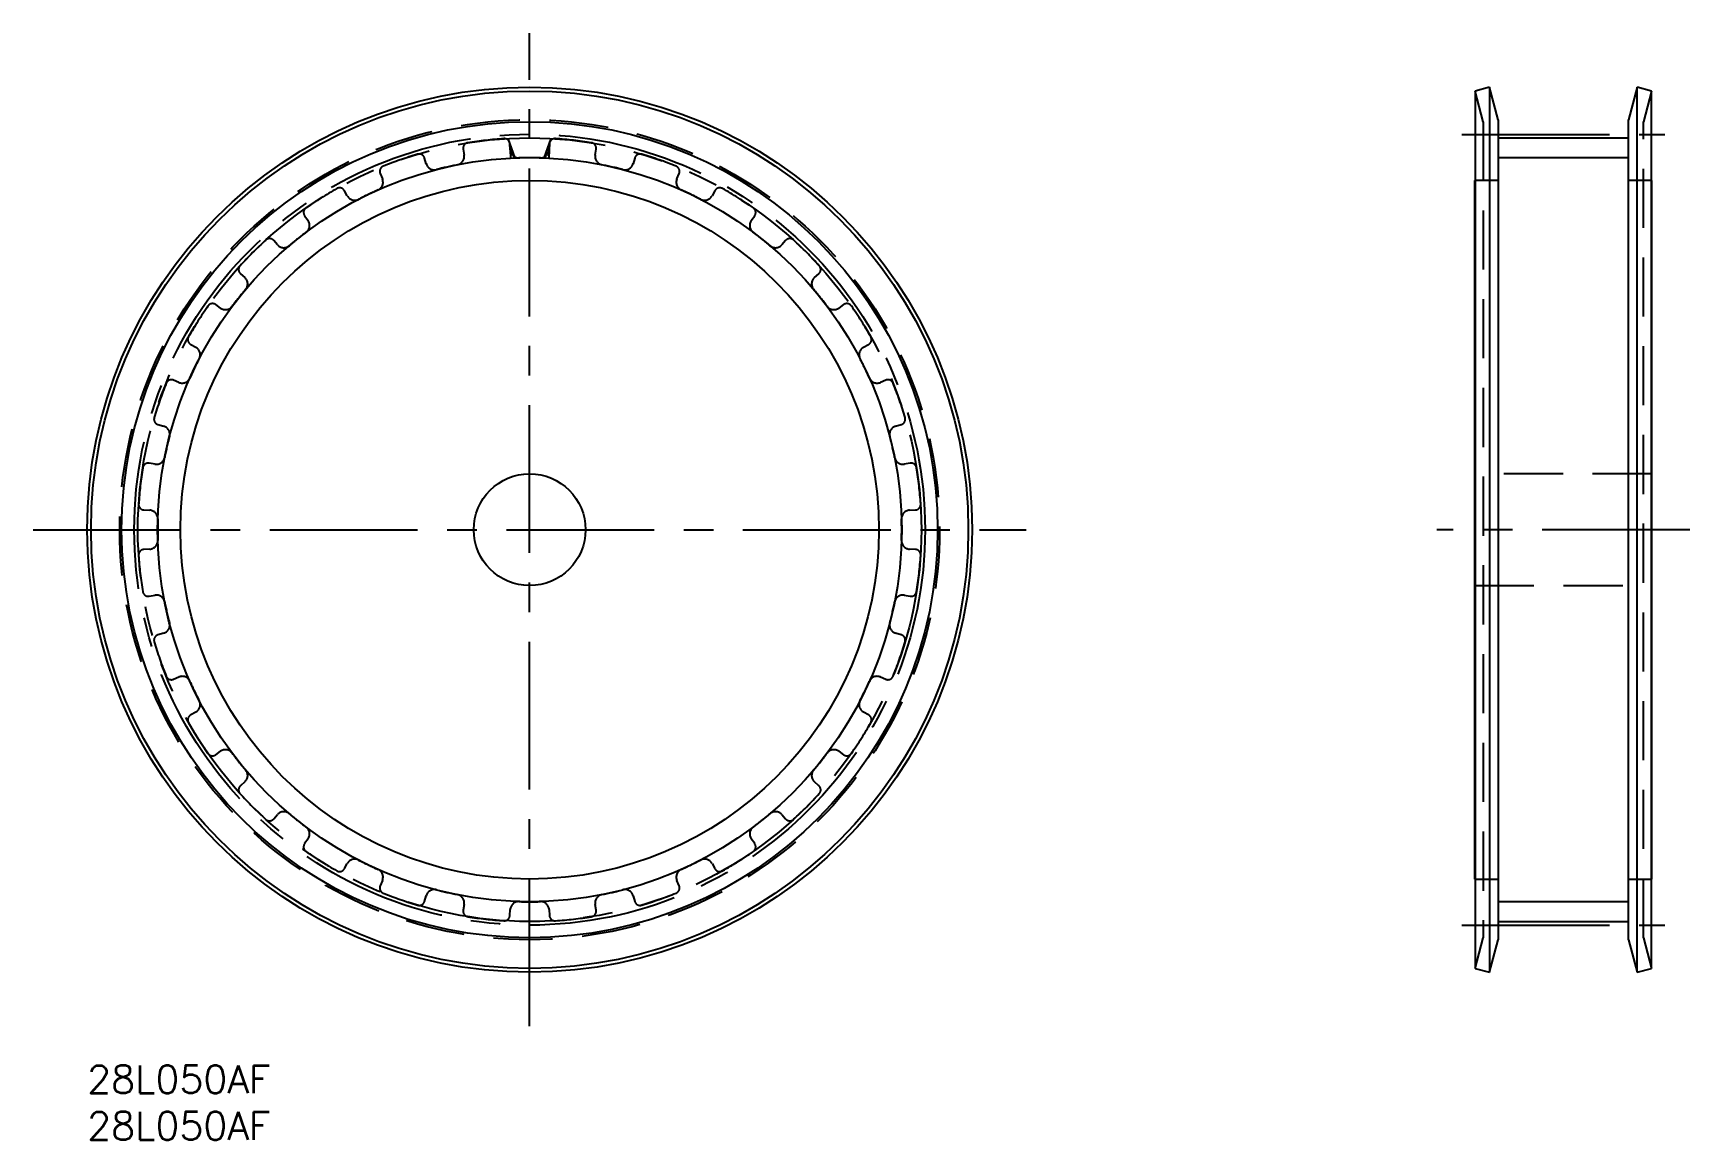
# Model space of a CAD drawing. Extents: x -6 to 172, y -8 to 111.
import ezdxf

# ---------------------------------------------------------------- set-up
doc = ezdxf.new("R2010")
doc.units = 0
doc.header["$LTSCALE"] = 0.5
for name, pattern in [('CENTER', [50.8, 31.75, -6.35, 6.35, -6.35]), ('DASHED', [19.05, 12.7, -6.35]), ('PHANTOM', [63.5, 31.75, -6.35, 6.35, -6.35, 6.35, -6.35])]:
    doc.linetypes.add(name, pattern=pattern)
for name, color, linetype in [('MSM_CENTER', 1, 'CENTER'), ('MSM_CONTINUOUS', 7, 'CONTINUOUS'), ('MSM_DASHED', 4, 'DASHED'), ('MSM_IMAGINARY', 6, 'PHANTOM'), ('MSM_NARROW', 5, 'CONTINUOUS'), ('MSM_PART_NUMBER', 7, 'CONTINUOUS')]:
    doc.layers.add(name, color=color, linetype=linetype)
doc.styles.get("Standard").update_dxf_attribs({"font": 'txt.shx', "height": 3, "bigfont": 'bigfont.shx'})

msp = doc.modelspace()

# ---------------------------------------------------------------- linework, layer by layer
at = {"layer": 'MSM_CENTER'}
for p, q in [((47.5, 4.2), (47.5, 110.8)), ((147.57, 99.94), (169.37, 99.94)), ((-5.8, 57.5), (100.8, 57.5)), ((172.06, 57.5), (144.89, 57.5)), ((147.57, 15.06), (169.37, 15.06))]:
    msp.add_line(p, q, dxfattribs=at)
msp.add_circle((47.5, 57.5), 42.45, dxfattribs=at)
at = {"layer": 'MSM_CONTINUOUS'}
for p, q in [((150.54, 105), (148.99, 104.59)), ((151.47, 101.51), (150.54, 105)), ((150.54, 105), (150.54, 10)), ((166.41, 105), (165.47, 101.51)), ((167.95, 104.59), (166.41, 105)), ((166.41, 10), (166.41, 105)), ((148.99, 104.59), (148.99, 10.41)), ((167.95, 10.41), (167.95, 104.59)), ((151.47, 101.51), (151.47, 13.49)), ((165.47, 13.49), (165.47, 101.51)), ((151.47, 99.56), (165.47, 99.56)), ((148.97, 20), (148.97, 95)), ((148.99, 95), (148.97, 95)), ((167.97, 95), (167.95, 95)), ((167.97, 20), (167.97, 95)), ((148.97, 20), (148.99, 20)), ((167.95, 20), (167.97, 20)), ((151.47, 15.44), (165.47, 15.44)), ((150.54, 10), (151.47, 13.49)), ((165.47, 13.49), (166.41, 10)), ((148.99, 10.41), (150.54, 10)), ((166.41, 10), (167.95, 10.41))]:
    msp.add_line(p, q, dxfattribs=at)
for radius in [47.5, 47.09, 43.8, 37.5, 6]:
    msp.add_circle((47.5, 57.5), radius, dxfattribs=at)
at = {"layer": 'MSM_DASHED'}
for p, q in [((149.87, 101.3), (148.99, 104.59)), ((167.95, 104.59), (167.07, 101.3)), ((149.87, 101.3), (149.87, 13.7)), ((167.07, 13.7), (167.07, 101.3)), ((40.36, 98.34), (40.46, 97.72)), ((45.41, 98.28), (45.38, 98.91)), ((49.62, 98.91), (49.59, 98.28)), ((54.54, 97.72), (54.64, 98.34)), ((36.39, 96.79), (36.22, 97.4)), ((58.78, 97.4), (58.61, 96.79)), ((31.45, 95.73), (31.69, 95.15)), ((63.31, 95.15), (63.55, 95.73)), ((151.47, 95), (148.99, 95)), ((167.95, 95), (165.47, 95)), ((27.92, 93.33), (27.62, 93.88)), ((67.38, 93.88), (67.08, 93.33)), ((23.34, 91.2), (23.71, 90.69)), ((71.29, 90.69), (71.66, 91.2)), ((20.44, 88.08), (20.02, 88.55)), ((74.98, 88.55), (74.56, 88.08)), ((16.45, 84.98), (16.92, 84.56)), ((78.08, 84.56), (78.55, 84.98)), ((14.31, 81.29), (13.8, 81.66)), ((81.2, 81.66), (80.69, 81.29)), ((11.12, 77.38), (11.67, 77.08)), ((83.33, 77.08), (83.88, 77.38)), ((9.85, 73.31), (9.27, 73.55)), ((85.73, 73.55), (85.15, 73.31)), ((7.6, 68.78), (8.21, 68.61)), ((86.79, 68.61), (87.4, 68.78)), ((7.28, 64.54), (6.66, 64.64)), ((88.34, 64.64), (87.72, 64.54)), ((167.97, 63.5), (148.97, 63.5)), ((6.09, 59.62), (6.72, 59.59)), ((88.28, 59.59), (88.91, 59.62)), ((6.72, 55.41), (6.09, 55.38)), ((88.91, 55.38), (88.28, 55.41)), ((6.66, 50.36), (7.28, 50.46)), ((87.72, 50.46), (88.34, 50.36)), ((148.97, 51.5), (167.97, 51.5)), ((8.21, 46.39), (7.6, 46.22)), ((87.4, 46.22), (86.79, 46.39)), ((9.27, 41.45), (9.85, 41.69)), ((85.15, 41.69), (85.73, 41.45)), ((11.67, 37.92), (11.12, 37.62)), ((83.88, 37.62), (83.33, 37.92)), ((13.8, 33.34), (14.31, 33.71)), ((80.69, 33.71), (81.2, 33.34)), ((16.92, 30.44), (16.45, 30.02)), ((78.55, 30.02), (78.08, 30.44)), ((20.02, 26.45), (20.44, 26.92)), ((74.56, 26.92), (74.98, 26.45)), ((23.71, 24.31), (23.34, 23.8)), ((71.66, 23.8), (71.29, 24.31)), ((27.62, 21.12), (27.92, 21.67)), ((67.08, 21.67), (67.38, 21.12)), ((31.69, 19.85), (31.45, 19.27)), ((63.55, 19.27), (63.31, 19.85)), ((148.99, 20), (151.47, 20)), ((165.47, 20), (167.95, 20)), ((36.22, 17.6), (36.39, 18.21)), ((58.61, 18.21), (58.78, 17.6)), ((40.46, 17.28), (40.36, 16.66)), ((45.38, 16.09), (45.41, 16.72)), ((49.59, 16.72), (49.62, 16.09)), ((54.64, 16.66), (54.54, 17.28)), ((148.99, 10.41), (149.87, 13.7)), ((167.07, 13.7), (167.95, 10.41))]:
    msp.add_line(p, q, dxfattribs=at)
msp.add_circle((47.5, 57.5), 44.01, dxfattribs=at)
for centre, radius, start, end in [((35.64, 97.23), 0.6, 15.8174, 106.6225), ((40.95, 98.44), 0.6, 99.0918, 189.8969), ((47.5, 57.5), 42.06, 93.7653, 99.0918), ((44.78, 98.88), 0.6, 2.9603, 93.7653), ((46.32, 98.33), 0.91, 182.9603, 271.6592), ((48.68, 98.33), 0.91, 268.3407, 357.0397), ((50.22, 98.88), 0.6, 86.2347, 177.0397), ((47.5, 57.5), 42.07, 80.9082, 86.2347), ((54.05, 98.44), 0.6, 350.1031, 80.9082), ((59.36, 97.23), 0.6, 73.3775, 164.1826), ((32, 95.96), 0.6, 111.949, 202.754), ((47.5, 57.5), 42.06, 106.6225, 111.949), ((37.26, 97.04), 0.91, 195.8174, 284.5164), ((47.5, 57.5), 39.93, 101.1979, 104.5164), ((39.57, 97.57), 0.91, 281.1979, 9.8969), ((47.5, 57.5), 39.93, 88.3408, 91.6592), ((55.43, 97.57), 0.91, 170.1031, 258.8021), ((47.5, 57.5), 39.93, 75.4836, 78.8021), ((57.74, 97.04), 0.91, 255.4836, 344.1826), ((47.5, 57.5), 42.07, 68.051, 73.3775), ((63, 95.96), 0.6, 337.246, 68.051), ((30.85, 94.8), 0.91, 294.055, 22.754), ((64.15, 94.8), 0.91, 157.246, 245.9449), ((47.5, 57.5), 42.06, 119.4796, 124.8061), ((27.09, 93.6), 0.6, 28.6745, 119.4796), ((28.72, 93.77), 0.91, 208.6745, 297.3735), ((47.5, 57.5), 39.94, 114.0551, 117.3735), ((47.5, 57.5), 39.94, 62.6265, 65.9449), ((66.28, 93.77), 0.91, 242.6264, 331.3255), ((67.91, 93.6), 0.6, 60.5204, 151.3255), ((47.5, 57.5), 42.07, 55.1939, 60.5204), ((23.83, 91.55), 0.6, 124.8061, 215.6112), ((71.17, 91.55), 0.6, 324.3888, 55.1939), ((47.5, 57.5), 39.94, 126.9122, 130.2307), ((22.97, 90.16), 0.91, 306.9121, 35.6112), ((72.03, 90.16), 0.91, 144.3888, 233.0878), ((47.5, 57.5), 39.94, 49.7693, 53.0878), ((47.5, 57.5), 42.06, 132.3367, 137.6633), ((19.57, 88.15), 0.6, 41.5317, 132.3367), ((21.12, 88.68), 0.91, 221.5317, 310.2307), ((73.88, 88.68), 0.91, 229.7693, 318.4683), ((75.43, 88.15), 0.6, 47.6633, 138.4683), ((47.5, 57.5), 42.07, 42.3367, 47.6633), ((16.85, 85.43), 0.6, 137.6633, 228.4683), ((78.15, 85.43), 0.6, 311.5317, 42.3367), ((16.32, 83.88), 0.91, 319.7693, 48.4683), ((78.68, 83.88), 0.91, 131.5317, 220.2307), ((47.5, 57.5), 39.94, 139.7693, 143.0878), ((47.5, 57.5), 39.94, 36.9122, 40.2307), ((47.5, 57.5), 42.06, 145.1939, 150.5204), ((13.45, 81.17), 0.6, 54.3888, 145.1939), ((14.84, 82.03), 0.91, 234.3888, 323.0878), ((80.16, 82.03), 0.91, 216.9121, 305.6112), ((81.55, 81.17), 0.6, 34.8061, 125.6112), ((47.5, 57.5), 42.07, 29.4796, 34.8061), ((11.4, 77.91), 0.6, 150.5204, 241.3255), ((11.23, 76.28), 0.91, 332.6264, 61.3255), ((83.77, 76.28), 0.91, 118.6745, 207.3735), ((83.6, 77.91), 0.6, 298.6745, 29.4796), ((47.5, 57.5), 39.94, 152.6265, 155.9449), ((47.5, 57.5), 39.94, 24.0551, 27.3735), ((47.5, 57.5), 42.06, 158.051, 163.3775), ((9.04, 73), 0.6, 67.246, 158.051), ((10.2, 74.15), 0.91, 247.246, 335.9449), ((84.8, 74.15), 0.91, 204.055, 292.754), ((85.96, 73), 0.6, 21.949, 112.754), ((47.5, 57.5), 42.07, 16.6225, 21.949), ((7.77, 69.36), 0.6, 163.3775, 254.1826), ((87.23, 69.36), 0.6, 285.8174, 16.6225), ((7.96, 67.74), 0.91, 345.4836, 74.1826), ((87.04, 67.74), 0.91, 105.8174, 194.5164), ((47.5, 57.5), 39.94, 165.4836, 168.8021), ((47.5, 57.5), 39.94, 11.1979, 14.5164), ((47.5, 57.5), 42.06, 170.9082, 176.2347), ((6.56, 64.05), 0.6, 80.1031, 170.9082), ((7.43, 65.43), 0.91, 260.1031, 348.8021), ((87.57, 65.43), 0.91, 191.1979, 279.8969), ((88.44, 64.05), 0.6, 9.0918, 99.8969), ((47.5, 57.5), 42.07, 3.7653, 9.0918), ((6.12, 60.22), 0.6, 176.2347, 267.0397), ((6.67, 58.68), 0.91, 358.3407, 87.0397), ((88.33, 58.68), 0.91, 92.9603, 181.6592), ((88.88, 60.22), 0.6, 272.9603, 3.7653), ((47.5, 57.5), 39.93, 178.3408, 181.6592), ((47.5, 57.5), 39.94, 358.3408, 1.6592), ((6.12, 54.78), 0.6, 92.9603, 183.7653), ((6.67, 56.32), 0.91, 272.9603, 1.6592), ((88.33, 56.32), 0.91, 178.3407, 267.0397), ((88.88, 54.78), 0.6, 356.2347, 87.0397), ((47.5, 57.5), 42.07, 183.7653, 189.0918), ((47.5, 57.5), 42.07, 350.9082, 356.2347), ((6.56, 50.95), 0.6, 189.0918, 279.8969), ((7.43, 49.57), 0.91, 11.1979, 99.8969), ((87.57, 49.57), 0.91, 80.1031, 168.8021), ((88.44, 50.95), 0.6, 260.1031, 350.9082), ((47.5, 57.5), 39.94, 191.1979, 194.5164), ((47.5, 57.5), 39.94, 345.4836, 348.8021), ((7.96, 47.26), 0.91, 285.8174, 14.5164), ((87.04, 47.26), 0.91, 165.4836, 254.1826), ((7.77, 45.64), 0.6, 105.8174, 196.6225), ((47.5, 57.5), 42.07, 196.6225, 201.949), ((47.5, 57.5), 42.07, 338.051, 343.3775), ((87.23, 45.64), 0.6, 343.3775, 74.1826), ((9.04, 42), 0.6, 201.949, 292.754), ((10.2, 40.85), 0.91, 24.055, 112.754), ((47.5, 57.5), 39.94, 204.0551, 207.3735), ((47.5, 57.5), 39.93, 332.6265, 335.9449), ((84.8, 40.85), 0.91, 67.246, 155.9449), ((85.96, 42), 0.6, 247.246, 338.051), ((11.23, 38.72), 0.91, 298.6745, 27.3735), ((83.77, 38.72), 0.91, 152.6264, 241.3255), ((11.4, 37.09), 0.6, 118.6745, 209.4796), ((83.6, 37.09), 0.6, 330.5204, 61.3255), ((47.5, 57.5), 42.07, 209.4796, 214.8061), ((47.5, 57.5), 42.07, 325.1939, 330.5204), ((14.84, 32.97), 0.91, 36.9121, 125.6112), ((80.16, 32.97), 0.91, 54.3888, 143.0878), ((13.45, 33.83), 0.6, 214.8061, 305.6112), ((47.5, 57.5), 39.94, 216.9122, 220.2307), ((47.5, 57.5), 39.94, 319.7693, 323.0878), ((81.55, 33.83), 0.6, 234.3888, 325.1939), ((16.32, 31.12), 0.91, 311.5317, 40.2307), ((78.68, 31.12), 0.91, 139.7693, 228.4683), ((16.85, 29.57), 0.6, 131.5317, 222.3367), ((47.5, 57.5), 42.07, 222.3367, 227.6633), ((47.5, 57.5), 42.06, 312.3367, 317.6633), ((78.15, 29.57), 0.6, 317.6633, 48.4683), ((21.12, 26.32), 0.91, 49.7693, 138.4683), ((47.5, 57.5), 39.94, 229.7693, 233.0878), ((47.5, 57.5), 39.94, 306.9122, 310.2307), ((73.88, 26.32), 0.91, 41.5317, 130.2307), ((19.57, 26.85), 0.6, 227.6633, 318.4683), ((22.97, 24.84), 0.91, 324.3888, 53.0878), ((72.03, 24.84), 0.91, 126.9121, 215.6112), ((75.43, 26.85), 0.6, 221.5317, 312.3367), ((23.83, 23.45), 0.6, 144.3888, 235.1939), ((71.17, 23.45), 0.6, 304.8061, 35.6112), ((47.5, 57.5), 42.06, 235.1939, 240.5204), ((28.72, 21.23), 0.91, 62.6264, 151.3255), ((47.5, 57.5), 39.94, 242.6265, 245.9449), ((47.5, 57.5), 39.93, 294.0551, 297.3735), ((66.28, 21.23), 0.91, 28.6745, 117.3735), ((47.5, 57.5), 42.07, 299.4796, 304.8061), ((27.09, 21.4), 0.6, 240.5204, 331.3255), ((30.85, 20.2), 0.91, 337.246, 65.9449), ((64.15, 20.2), 0.91, 114.055, 202.754), ((67.91, 21.4), 0.6, 208.6745, 299.4796), ((32, 19.04), 0.6, 157.246, 248.051), ((47.5, 57.5), 42.06, 248.051, 253.3775), ((37.26, 17.96), 0.91, 75.4836, 164.1826), ((47.5, 57.5), 39.93, 255.4836, 258.8021), ((39.57, 17.43), 0.91, 350.1031, 78.8021), ((55.43, 17.43), 0.91, 101.1979, 189.8969), ((47.5, 57.5), 39.93, 281.1979, 284.5164), ((57.74, 17.96), 0.91, 15.8174, 104.5164), ((47.5, 57.5), 42.06, 286.6225, 291.949), ((63, 19.04), 0.6, 291.949, 22.754), ((35.64, 17.77), 0.6, 253.3775, 344.1826), ((40.95, 16.56), 0.6, 170.1031, 260.9082), ((44.78, 16.12), 0.6, 266.2347, 357.0397), ((46.32, 16.67), 0.91, 88.3407, 177.0397), ((47.5, 57.5), 39.94, 268.3408, 271.6592), ((48.68, 16.67), 0.91, 2.9603, 91.6592), ((50.22, 16.12), 0.6, 182.9603, 273.7653), ((54.05, 16.56), 0.6, 279.0918, 9.8969), ((59.36, 17.77), 0.6, 195.8174, 286.6225), ((47.5, 57.5), 42.07, 260.9082, 266.2347), ((47.5, 57.5), 42.07, 273.7653, 279.0918)]:
    msp.add_arc(centre, radius, start, end, dxfattribs=at)
at = {"layer": 'MSM_IMAGINARY'}
msp.add_circle((47.5, 57.5), 42.06, dxfattribs=at)
at = {"layer": 'MSM_NARROW'}
for p, q in [((45.95, 97.4), (45.19, 99.5)), ((45.41, 98.28), (45.45, 97.38)), ((49.05, 97.4), (49.81, 99.5)), ((49.59, 98.28), (49.55, 97.38)), ((165.47, 97.43), (151.47, 97.43)), ((151.47, 17.57), (165.47, 17.57))]:
    msp.add_line(p, q, dxfattribs=at)
msp.add_circle((47.5, 57.5), 39.94, dxfattribs=at)

# ---------------------------------------------------------------- texts
at = {"layer": 'MSM_PART_NUMBER'}
for p in [(0, -3), (0, -8)]:
    msp.add_text('28L050AF', height=3, dxfattribs=at).set_placement(p)

doc.saveas('drawing.dxf')
